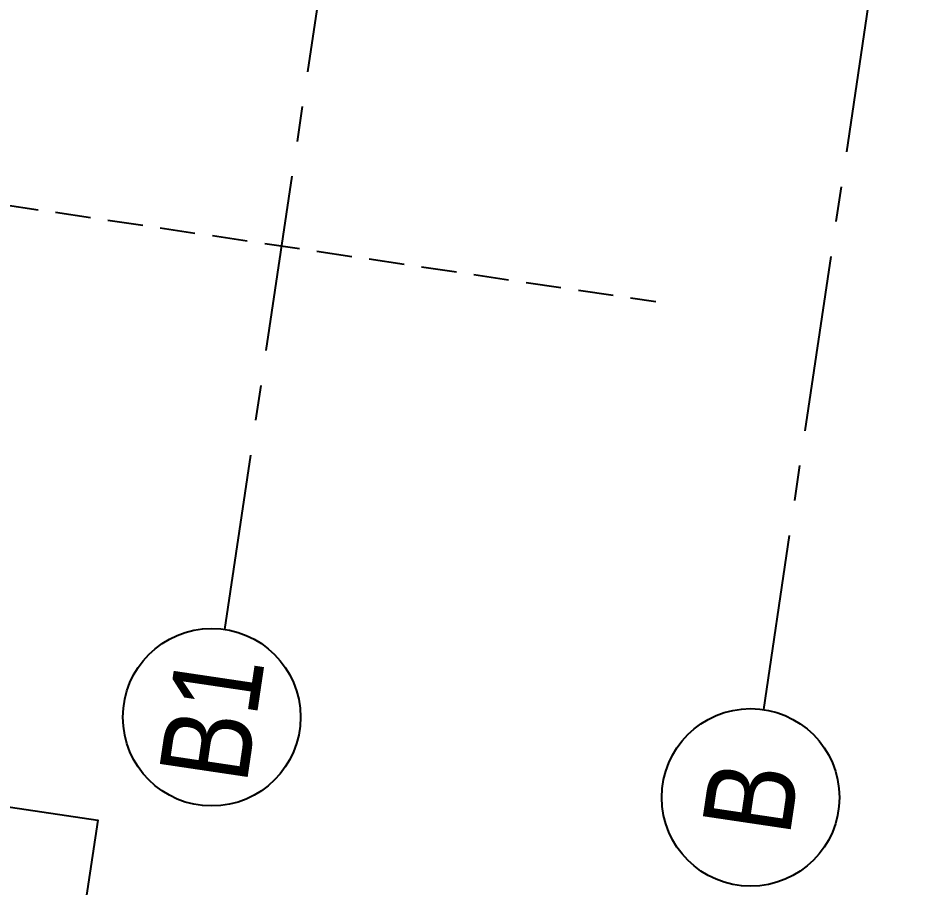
# Model space of a CAD drawing. Header units: millimetres. Extents: x 338 to 506, y 179 to 335.
# Drawn here: x 441.28 to 447.62, y 203.1 to 209.27 of the extents above; entities that cross this region are included whole.
import ezdxf
from ezdxf.enums import TextEntityAlignment as Align

# ---------------------------------------------------------------- set-up
doc = ezdxf.new("R2010")
doc.units = ezdxf.units.MM
for name, pattern in [('CENTER', [2, 1.25, -0.25, 0.25, -0.25]), ('DASHED2', [0.375, 0.25, -0.125]), ('HIDDEN', [0.375, 0.25, -0.125])]:
    doc.linetypes.add(name, pattern=pattern)
for name, color, linetype in [('EJES_DE_COLUMNA', 255, 'DASHED2'), ('MUROS', 32, 'Continuous'), ('REJAS', 151, 'Continuous')]:
    doc.layers.add(name, color=color, linetype=linetype)
doc.styles.add('TECHNIC', font='txt')

# ---------------------------------------------------------------- blocks, each defined once
blk = doc.blocks.new('EJES_ESTRUCTURALES')
at = {"layer": 'EJES_DE_COLUMNA', "color": 9, "linetype": 'CENTER'}
for p, q in [((661.47768, 142.25478), (759.37077, 142.2588)), ((661.47762, 138.38925), (759.37071, 138.39325))]:
    blk.add_line(p, q, dxfattribs=at)
at = {"layer": 'EJES_DE_COLUMNA', "color": 9, "linetype": 'Continuous'}
for centre in [(660.84768, 142.25478), (660.84762, 138.38925)]:
    blk.add_circle(centre, 0.63, dxfattribs=at)
at = {"layer": 'EJES_DE_COLUMNA', "color": 1, "style": 'TECHNIC'}
for s, p in [('B1', (660.84768, 142.25478)), ('B', (660.84762, 138.38925))]:
    blk.add_text(s, height=0.63, dxfattribs=at).set_placement(p, align=Align.MIDDLE)
blk = doc.blocks.new('A$C7152A42C')
at = {"layer": 'MUROS', "linetype": 'HIDDEN'}
blk.add_lwpolyline([(33.00663, 48.96772), (33.00663, 44.28772)], dxfattribs=at)
at = {"layer": 'REJAS', "color": 30}
blk.add_lwpolyline([(27.89702, 51.75913), (28.784, 51.75913), (28.784, 47.66162), (27.89702, 47.66162)], close=True, dxfattribs=at)
at = {"layer": 'EJES_DE_COLUMNA'}
blk.add_blockref('EJES_ESTRUCTURALES', (-631.22088, -95.28525), dxfattribs=at)

msp = doc.modelspace()

# ---------------------------------------------------------------- block references
at = {"layer": 'MUROS', "color": 32, "rotation": 81.53046525965426}
msp.add_blockref('A$C7152A42C', (484.7482, 168.0844), dxfattribs=at)

doc.saveas('drawing.dxf')
